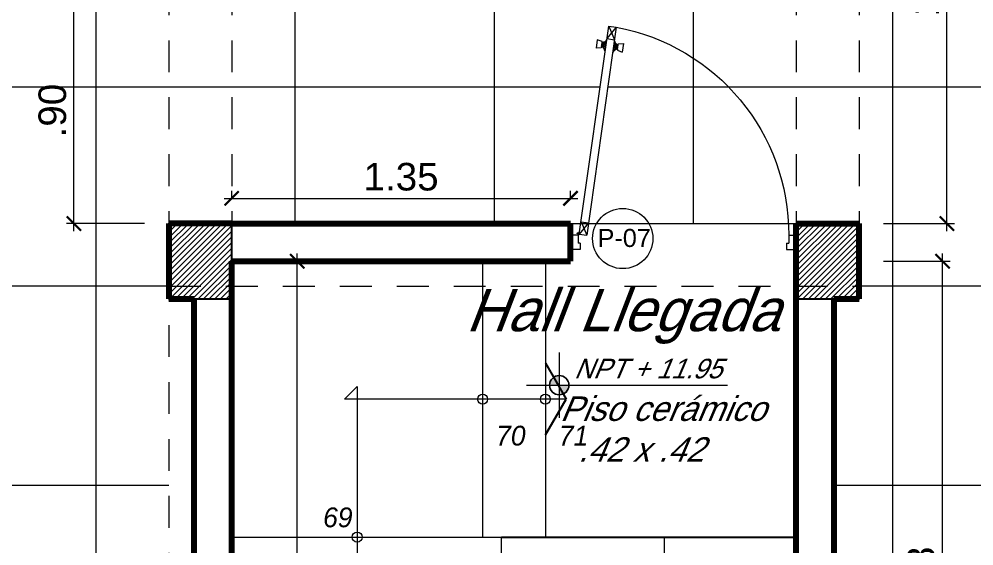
# Model space of a CAD drawing. Header units: millimetres. Extents: x 3790 to 7711, y 1449 to 3132.
# Drawn here: x 3907.255 to 3911.06, y 1467.7 to 1469.799 of the extents above; entities that cross this region are included whole.
import ezdxf

# ---------------------------------------------------------------- set-up
doc = ezdxf.new("R2010")
doc.units = ezdxf.units.MM
doc.header["$PDMODE"] = 3
doc.linetypes.add('HIDDEN', pattern=[9.525, 6.35, -3.175])
for name, color, linetype, lineweight in [('cotas', 7, 'Continuous', 5), ('PERSONA', 7, 'Continuous', 9), ('pluma 0.0', 33, 'Continuous', 0), ('pluma 0.5', 41, 'Continuous', 5), ('pluma 1', 1, 'Continuous', 9), ('pluma 2', 2, 'Continuous', 20), ('pluma 2.5', 30, 'Continuous', 25), ('pluma 8', 98, 'Continuous', 80), ('proyecciones', 32, 'HIDDEN', 9), ('PUERTAS', 33, 'Continuous', 9), ('TEXTO', 7, 'Continuous', 9), ('TEXTURAS', 35, 'Continuous', 5)]:
    doc.layers.add(name, color=color, linetype=linetype, lineweight=lineweight)
doc.styles.add('nombreambiente', font='stylu.ttf', dxfattribs={"oblique": 20})
doc.styles.get("Standard").update_dxf_attribs({"font": 'arial.ttf'})
doc.styles.add('TIMES', font='arial.ttf', dxfattribs={"height": 0.11})
doc.dimstyles.new('julio', dxfattribs={"dimtxt": 0.11, "dimasz": 0.057, "dimexe": 0.03, "dimexo": 0.097, "dimgap": 0.0295, "dimtad": 1, "dimzin": 4, "dimdsep": 46, "dimtxsty": 'TIMES', "dimblk": 'ARCHTICK', "dimcen": 0, "dimdle": 0.03, "dimclrd": 256, "dimclre": 256, "dimclrt": 256, "dimadec": 0, "dimazin": 0, "dimtfac": 1, "dimtix": 1, "dimtmove": 2, "dimatfit": 2, "dimldrblk": 'ARCHTICK', "dimfxl": 1, "dimtolj": 1, "dimtzin": 0, "dimlwd": 5, "dimlwe": 5, "dimarcsym": 0})
pattern_1 = [(0, (-67.5384, 1.8852), (0, 0.79375), []), (90, (-67.5384, 1.8852), (-0.79375, 5e-17), [])]

# ---------------------------------------------------------------- blocks, each defined once
blk = doc.blocks.new('eqwqewr')
at = {"layer": 'PUERTAS'}
for p, q in [((0.1178, 0.7625, 4483.175), (0.0879, 0.7582, 4483.175)), ((0.235, -0.0663, 4483.175), (0.1178, 0.7625, 4483.175)), ((0.0879, 0.7582, 4483.175), (0.2051, -0.0706, 4483.175)), ((0.0589, 0.6934, 4483.175), (0.0637, 0.6595, 4483.175)), ((0.0799, 0.6922, 4483.175), (0.0589, 0.6934, 4483.175)), ((0.0806, 0.6868, 4483.175), (0.0799, 0.6922, 4483.175)), ((0.084, 0.6873, 4483.175), (0.0806, 0.6868, 4483.175)), ((0.0828, 0.6718, 4483.175), (0.0806, 0.6868, 4483.175)), ((0.0871, 0.6898, 4483.175), (0.0837, 0.6893, 4483.175)), ((0.084, 0.6873, 4483.175), (0.0837, 0.6893, 4483.175)), ((0.0862, 0.6723, 4483.175), (0.084, 0.6873, 4483.175)), ((0.0902, 0.693, 4483.175), (0.0868, 0.6925, 4483.175)), ((0.0871, 0.6898, 4483.175), (0.0868, 0.6925, 4483.175)), ((0.0898, 0.6708, 4483.175), (0.0871, 0.6898, 4483.175)), ((0.0942, 0.704, 4483.175), (0.0902, 0.693, 4483.175)), ((0.0936, 0.6685, 4483.175), (0.0902, 0.693, 4483.175)), ((0.0955, 0.7042, 4483.175), (0.0942, 0.704, 4483.175)), ((0.1005, 0.6591, 4483.175), (0.0942, 0.704, 4483.175)), ((0.1248, 0.713, 4483.175), (0.0949, 0.7087, 4483.175)), ((0.1254, 0.7084, 4483.175), (0.1268, 0.7086, 4483.175)), ((0.1331, 0.6637, 4483.175), (0.1268, 0.7086, 4483.175)), ((0.1268, 0.7086, 4483.175), (0.1336, 0.6992, 4483.175)), ((0.1336, 0.6992, 4483.175), (0.137, 0.6996, 4483.175)), ((0.1371, 0.6747, 4483.175), (0.1336, 0.6992, 4483.175)), ((0.1374, 0.6969, 4483.175), (0.137, 0.6996, 4483.175)), ((0.1374, 0.6969, 4483.175), (0.1408, 0.6974, 4483.175)), ((0.1401, 0.6779, 4483.175), (0.1374, 0.6969, 4483.175)), ((0.1411, 0.6954, 4483.175), (0.1408, 0.6974, 4483.175)), ((0.1411, 0.6954, 4483.175), (0.1445, 0.6958, 4483.175)), ((0.1432, 0.6804, 4483.175), (0.1411, 0.6954, 4483.175)), ((0.1437, 0.7013, 4483.175), (0.1635, 0.7082, 4483.175)), ((0.1445, 0.6958, 4483.175), (0.1437, 0.7013, 4483.175)), ((0.1466, 0.6809, 4483.175), (0.1445, 0.6958, 4483.175)), ((0.1635, 0.7082, 4483.175), (0.1684, 0.6743, 4483.175)), ((0.0835, 0.6664, 4483.175), (0.0637, 0.6595, 4483.175)), ((0.0862, 0.6723, 4483.175), (0.0828, 0.6718, 4483.175)), ((0.0828, 0.6718, 4483.175), (0.0835, 0.6664, 4483.175)), ((0.0862, 0.6723, 4483.175), (0.0864, 0.6703, 4483.175)), ((0.0898, 0.6708, 4483.175), (0.0864, 0.6703, 4483.175)), ((0.0898, 0.6708, 4483.175), (0.0902, 0.6681, 4483.175)), ((0.0936, 0.6685, 4483.175), (0.0902, 0.6681, 4483.175)), ((0.1005, 0.6591, 4483.175), (0.0936, 0.6685, 4483.175)), ((0.0987, 0.6817, 4483.175), (0.0987, 0.6817, 4483.175)), ((0.0987, 0.6817, 4483.175), (0.0987, 0.6817, 4483.175)), ((0.1019, 0.6593, 4483.175), (0.1005, 0.6591, 4483.175)), ((0.1318, 0.6635, 4483.175), (0.1331, 0.6637, 4483.175)), ((0.1331, 0.6637, 4483.175), (0.1371, 0.6747, 4483.175)), ((0.1371, 0.6747, 4483.175), (0.1405, 0.6752, 4483.175)), ((0.1401, 0.6779, 4483.175), (0.1435, 0.6784, 4483.175)), ((0.1401, 0.6779, 4483.175), (0.1405, 0.6752, 4483.175)), ((0.1432, 0.6804, 4483.175), (0.1466, 0.6809, 4483.175)), ((0.1432, 0.6804, 4483.175), (0.1435, 0.6784, 4483.175)), ((0.1466, 0.6809, 4483.175), (0.1474, 0.6755, 4483.175)), ((0.1474, 0.6755, 4483.175), (0.1684, 0.6743, 4483.175)), ((0.228, -0.0168, 4483.175), (0.1981, -0.021, 4483.175)), ((-0.5995, -0.0707, 4483.175), (-0.6297, -0.0707, 4483.175)), ((-0.6297, -0.0707, 4483.175), (-0.6297, -0.1273, 4483.175)), ((-0.5995, -0.0707, 4483.175), (-0.5995, -0.1019, 4483.175)), ((0.235, -0.0663, 4483.175), (0.2051, -0.0706, 4483.175)), ((0.2401, -0.0707, 4483.175), (0.2401, -0.1019, 4483.175)), ((0.2401, -0.0707, 4483.175), (0.2703, -0.0707, 4483.175)), ((0.2401, -0.0707, 4483.175), (0.2401, -0.1019, 4483.175)), ((0.2703, -0.0707, 4483.175), (0.2703, -0.1273, 4483.175)), ((-0.5909, -0.1019, 4483.175), (-0.5995, -0.1019, 4483.175)), ((-0.5909, -0.1019, 4483.175), (-0.5909, -0.1273, 4483.175)), ((0.2315, -0.1019, 4483.175), (0.2401, -0.1019, 4483.175)), ((0.2315, -0.1019, 4483.175), (0.2315, -0.1273, 4483.175)), ((-0.5909, -0.1273, 4483.175), (-0.6297, -0.1273, 4483.175)), ((0.2315, -0.1273, 4483.175), (0.2703, -0.1273, 4483.175))]:
    blk.add_line(p, q, dxfattribs=at)
for radius in [0.00461, 0.000461]:
    blk.add_circle((0.2397, -0.0661, 4483.175), radius, dxfattribs=at)
at = {"layer": 'TEXTURAS', "linetype": 'Continuous', "extrusion": (-4.60854e-07, -6.59516e-08, 1)}
for p, q in [((0.1178, 0.7625, 4483.175), (0.0949, 0.7087, 4483.175)), ((0.0879, 0.7582, 4483.175), (0.1248, 0.713, 4483.175)), ((0.1981, -0.021, 4483.175), (0.235, -0.0663, 4483.175)), ((0.228, -0.0168, 4483.175), (0.2051, -0.0706, 4483.175))]:
    blk.add_line(p, q, dxfattribs=at)
at = {"layer": 'TEXTURAS'}
blk.add_arc((0.2406, -0.0678, 4483.175), 0.8401, 100.4752, 180.1986, dxfattribs=at)
blk = doc.blocks.new('iiuyu')
at = {"layer": 'pluma 1', "ltscale": 0.3}
h = blk.add_hatch(color=256, dxfattribs=at)
h.paths.add_polyline_path([(1118.6362, 393.0279, 0.414214), (1118.5977, 392.9893), (1118.6362, 392.9893)])
h.paths.add_polyline_path([(1118.6747, 392.9893), (1118.6362, 392.9893), (1118.6362, 392.9508, 0.414214)])
for p, q in [((1118.6362, 393.1195), (1118.6362, 392.8592)), ((1118.506, 392.9893), (1119.307, 392.9893))]:
    blk.add_line(p, q, dxfattribs=at)
blk.add_circle((1118.6362, 392.9893), 0.0385, dxfattribs=at)
for start, end in [(0, 180), (180, 0)]:
    blk.add_arc((1118.6362, 392.9893), 0.0385, start, end, dxfattribs=at)
blk = doc.blocks.new('_ArchTick')
at = {"color": 0, "linetype": 'ByBlock', "lineweight": 40, "const_width": 0.15}
blk.add_lwpolyline([(-0.5, -0.5), (0.5, 0.5)], dxfattribs=at)
blk = doc.blocks.new('*D649')
at = {"layer": 'cotas', "lineweight": 5, "transparency": 16777216}
for p, q in [((3910.6994, 1468.8346), (3910.9654, 1468.8346)), ((3910.9354, 1466.2296), (3910.9354, 1468.8646)), ((3910.8719, 1466.2596), (3910.9654, 1466.2596))]:
    blk.add_line(p, q, dxfattribs=at)
at = {"layer": 'Defpoints', "color": 0, "transparency": 16777216}
for p in [(3910.6024, 1468.8346), (3910.9354, 1468.8346), (3910.7749, 1466.2596)]:
    blk.add_point(p, dxfattribs=at)
at = {"layer": 'cotas', "lineweight": 5, "transparency": 16777216, "xscale": 0.057, "yscale": 0.057, "zscale": 0.057}
for p, rotation in [((3910.9354, 1468.8346), 90), ((3910.9354, 1466.2596), 270)]:
    blk.add_blockref('_ArchTick', p, dxfattribs=dict(at, rotation=rotation))
at = {"layer": 'cotas', "transparency": 16777216, "insert": (3910.8498, 1467.5471), "char_height": 0.11, "attachment_point": 5, "rotation": 90, "style": 'TIMES'}
blk.add_mtext('\\A1;2.58', dxfattribs=at)
blk = doc.blocks.new('*D636')
at = {"layer": 'cotas', "lineweight": 5, "transparency": 16777216}
for p, q in [((3907.4738, 1468.9546), (3907.4738, 1469.9146)), ((3907.7554, 1469.8846), (3907.4438, 1469.8846)), ((3907.7554, 1468.9846), (3907.4438, 1468.9846))]:
    blk.add_line(p, q, dxfattribs=at)
at = {"layer": 'Defpoints', "color": 0, "transparency": 16777216}
for p in [(3907.4738, 1469.8846), (3907.8524, 1469.8846), (3907.8524, 1468.9846)]:
    blk.add_point(p, dxfattribs=at)
at = {"layer": 'cotas', "lineweight": 5, "transparency": 16777216, "xscale": 0.057, "yscale": 0.057, "zscale": 0.057}
for p, rotation in [((3907.4738, 1469.8846), 90), ((3907.4738, 1468.9846), 270)]:
    blk.add_blockref('_ArchTick', p, dxfattribs=dict(at, rotation=rotation))
at = {"layer": 'cotas', "transparency": 16777216, "insert": (3907.3881, 1469.4346), "char_height": 0.11, "attachment_point": 5, "rotation": 90, "style": 'TIMES'}
blk.add_mtext('\\A1;.90', dxfattribs=at)
blk = doc.blocks.new('*D637')
at = {"layer": 'cotas', "lineweight": 5, "transparency": 16777216}
for p, q in [((3910.9524, 1468.9546), (3910.9524, 1470.9646)), ((3911.0494, 1470.9346), (3910.9824, 1470.9346)), ((3910.6994, 1468.9846), (3910.9824, 1468.9846))]:
    blk.add_line(p, q, dxfattribs=at)
at = {"layer": 'Defpoints', "color": 0, "transparency": 16777216}
for p in [(3910.9524, 1470.9346), (3910.9524, 1470.9346), (3910.6024, 1468.9846)]:
    blk.add_point(p, dxfattribs=at)
at = {"layer": 'cotas', "lineweight": 5, "transparency": 16777216, "xscale": 0.057, "yscale": 0.057, "zscale": 0.057}
for p, rotation in [((3910.9524, 1470.9346), 90), ((3910.9524, 1468.9846), 270)]:
    blk.add_blockref('_ArchTick', p, dxfattribs=dict(at, rotation=rotation))
at = {"layer": 'cotas', "transparency": 16777216, "insert": (3910.8667, 1469.9596), "char_height": 0.11, "attachment_point": 5, "rotation": 90, "style": 'TIMES'}
blk.add_mtext('\\A1;1.95', dxfattribs=at)
blk = doc.blocks.new('*D638')
at = {"layer": 'cotas', "lineweight": 5, "transparency": 16777216}
for p, q in [((3908.1024, 1469.0816), (3908.1024, 1469.1147)), ((3909.4524, 1469.0816), (3909.4524, 1469.1147)), ((3908.0724, 1469.0847), (3909.4824, 1469.0847))]:
    blk.add_line(p, q, dxfattribs=at)
at = {"layer": 'Defpoints', "color": 0, "transparency": 16777216}
for p in [(3909.4524, 1469.0847), (3908.1024, 1468.9846), (3909.4524, 1468.9846, 0)]:
    blk.add_point(p, dxfattribs=at)
at = {"layer": 'cotas', "lineweight": 5, "transparency": 16777216, "xscale": 0.057, "yscale": 0.057, "zscale": 0.057, "rotation": 180}
blk.add_blockref('_ArchTick', (3908.1024, 1469.0847), dxfattribs=at)
at = {"layer": 'cotas', "lineweight": 5, "transparency": 16777216, "xscale": 0.057, "yscale": 0.057, "zscale": 0.057}
blk.add_blockref('_ArchTick', (3909.4524, 1469.0847), dxfattribs=at)
at = {"layer": 'cotas', "transparency": 16777216, "insert": (3908.7774, 1469.1704), "char_height": 0.11, "attachment_point": 5, "style": 'TIMES'}
blk.add_mtext('\\A1;1.35', dxfattribs=at)
blk = doc.blocks.new('*D639')
at = {"layer": 'cotas', "lineweight": 5, "transparency": 16777216}
for p, q in [((3908.1994, 1468.8346), (3908.3937, 1468.8346)), ((3908.3637, 1465.3046), (3908.3637, 1468.8646)), ((3908.1994, 1465.3346), (3908.3937, 1465.3346))]:
    blk.add_line(p, q, dxfattribs=at)
at = {"layer": 'Defpoints', "color": 0, "transparency": 16777216}
for p in [(3908.1024, 1468.8346), (3908.3637, 1468.8346), (3908.1024, 1465.3346)]:
    blk.add_point(p, dxfattribs=at)
at = {"layer": 'cotas', "lineweight": 5, "transparency": 16777216, "xscale": 0.057, "yscale": 0.057, "zscale": 0.057}
for p, rotation in [((3908.3637, 1468.8346), 90), ((3908.3637, 1465.3346), 270)]:
    blk.add_blockref('_ArchTick', p, dxfattribs=dict(at, rotation=rotation))
at = {"layer": 'cotas', "transparency": 16777216, "insert": (3908.278, 1467.0846), "char_height": 0.11, "attachment_point": 5, "rotation": 90, "style": 'TIMES'}
blk.add_mtext('\\A1;3.50', dxfattribs=at)

msp = doc.modelspace()

# ---------------------------------------------------------------- hatches: boundary and pattern name
at = {"layer": 'TEXTURAS'}
h = msp.add_hatch(dxfattribs=at)
h.set_pattern_fill('NET', color=256, scale=0.25)
h.set_pattern_definition(pattern_1)
h.paths.add_polyline_path([(3901.7024, 1466.0846), (3901.7036, 1466.0846), (3904.7398, 1469.0966), (3902.4876, 1471.3846), (3901.7024, 1471.3846)])
h.paths.add_polyline_path([(3904.7024, 1472.1846), (3902.5524, 1472.1846), (3902.5524, 1471.3846), (3902.4876, 1471.3846), (3904.7398, 1469.0966), (3905.534, 1469.8846), (3904.7024, 1469.8846)])
h.paths.add_polyline_path([(3905.534, 1469.8846), (3904.7398, 1469.0966), (3907.7047, 1466.0846), (3907.8524, 1466.0846), (3907.8524, 1466.2846), (3907.8524, 1469.8846)])
h.paths.add_polyline_path([(3904.7398, 1469.0966), (3901.7036, 1466.0846), (3907.7047, 1466.0846)])
h.paths.add_polyline_path([(3907.8524, 1468.9846), (3908.1024, 1468.9846), (3908.1024, 1471.5846), (3908.0024, 1471.5846), (3908.0024, 1469.8846), (3907.8524, 1469.8846)])
h.paths.add_polyline_path([(3911.7354, 1470.9346), (3910.9524, 1470.9346), (3910.9524, 1471.7984), (3910.6024, 1472.1846), (3910.6024, 1471.9846), (3910.6024, 1471.5846), (3910.6024, 1468.9846), (3910.6024, 1468.6846), (3910.5024, 1468.6846), (3910.5024, 1466.4596), (3910.6375, 1466.4596), (3913.2059, 1469.3121)])
h.paths.add_polyline_path([(3913.2059, 1469.3121), (3910.6375, 1466.4596), (3911.3024, 1466.4596), (3911.5024, 1466.6596, -1), (3911.7702, 1466.6596, -1), (3911.5024, 1466.6596), (3911.3024, 1466.4596), (3915.7774, 1466.4596), (3915.7774, 1466.475)])
h.paths.add_polyline_path([(3915.7774, 1466.475), (3915.7774, 1471.734), (3915.3867, 1471.734), (3913.2059, 1469.3121)])
h.paths.add_polyline_path([(3912.5024, 1470.9346), (3911.7354, 1470.9346), (3913.2059, 1469.3121), (3915.7774, 1472.168), (3915.7774, 1472.1846), (3912.5024, 1472.1846)])
h.paths.add_polyline_path([(3915.7774, 1472.168), (3915.3867, 1471.734), (3915.7774, 1471.734)], flags=17)
h.paths.add_polyline_path([(3910.9639, 1467.3711), (3910.9639, 1467.7252), (3910.7372, 1467.7252), (3910.7372, 1467.3711)], flags=24)
h = msp.add_hatch(dxfattribs=at)
h.set_pattern_fill('NET', color=256, scale=0.25)
h.set_pattern_definition(pattern_1)
h.paths.add_polyline_path([(3910.3524, 1471.5846), (3908.1024, 1471.5846), (3908.1024, 1468.9846), (3909.4524, 1468.9846), (3909.4937, 1468.9846), (3909.5906, 1469.6696), (3909.5856, 1469.6833), (3909.5788, 1469.6842), (3909.5544, 1469.6829), (3909.5592, 1469.7168), (3909.5823, 1469.7087), (3909.5891, 1469.7077), (3909.5977, 1469.7195), (3909.605, 1469.7711), (3909.6349, 1469.7668, -0.346951), (3910.3211, 1468.9846), (3910.3524, 1468.9846)])
h.paths.add_polyline_path([(3908.8475, 1470.3887, -1), (3908.9245, 1470.3887, -1)], flags=16)
h.paths.add_polyline_path([(3910.6024, 1471.5846), (3910.3524, 1471.5846), (3910.3524, 1468.9846), (3910.6024, 1468.9846)])
h.paths.add_polyline_path([(3909.6349, 1469.7668), (3909.6276, 1469.7153), (3909.6326, 1469.7016), (3909.6394, 1469.7006), (3909.6638, 1469.702), (3909.659, 1469.6681), (3909.6359, 1469.6762), (3909.6291, 1469.6771), (3909.6205, 1469.6654), (3909.5242, 1468.9846), (3909.5567, 1468.9846, -0.577932), (3909.7647, 1468.9846), (3910.3211, 1468.9846, 0.346951)])
h.paths.add_polyline_path([(3909.5567, 1468.9846), (3909.7647, 1468.9846, 0.577932)], flags=17)
h = msp.add_hatch(dxfattribs=at)
h.set_pattern_fill('LINE', color=256, scale=0.005, angle=45)
h.set_pattern_definition([(45, (53.988948, -73.21544), (-0.01122532015, 0.01122532015), [])])
h.paths.add_polyline_path([(3908.1024, 1468.9846), (3907.8524, 1468.9846), (3907.8524, 1468.6846), (3908.1024, 1468.6846)])
h = msp.add_hatch(dxfattribs=at)
h.set_pattern_fill('LINE', color=256, scale=0.005, angle=45)
h.set_pattern_definition([(45, (56.488948, -73.21544), (-0.01122532015, 0.01122532015), [])])
h.paths.add_polyline_path([(3910.6024, 1468.9846), (3910.3524, 1468.9846), (3910.3524, 1468.6846), (3910.6024, 1468.6846)])

# ---------------------------------------------------------------- linework, layer by layer
at = {"layer": 'pluma 0.0'}
for p, q in [((3909.1024, 1468.8346), (3909.1024, 1467.7346)), ((3909.3524, 1468.8346), (3909.3524, 1467.7346))]:
    msp.add_line(p, q, dxfattribs=at)
at = {"layer": 'pluma 0.5'}
for p, q in [((3908.5524, 1468.2846), (3908.6024, 1468.3346)), ((3908.6024, 1468.3346), (3908.6024, 1465.8596)), ((3909.4349, 1468.2846), (3908.5524, 1468.2846)), ((3909.8274, 1465.8596), (3909.8274, 1467.7346))]:
    msp.add_line(p, q, dxfattribs=at)
msp.add_lwpolyline([(3908.1024, 1467.7346), (3909.1774, 1467.7346)], dxfattribs=at)
at = {"layer": 'pluma 1'}
for centre, radius in [((3909.6607, 1468.9246), 0.12), ((3909.1024, 1468.2846), 0.02), ((3909.3524, 1468.2846), 0.02), ((3908.6024, 1467.7346), 0.02)]:
    msp.add_circle(centre, radius, dxfattribs=at)
at = {"layer": 'pluma 2'}
msp.add_line((3909.1774, 1466.4846), (3909.1774, 1467.7346), dxfattribs=at)
at = {"layer": 'pluma 2.5'}
for p, q in [((3909.3524, 1468.4274), (3909.4349, 1468.2846)), ((3909.3524, 1468.1417), (3909.4349, 1468.2846)), ((3909.1774, 1467.7346), (3910.3524, 1467.7346))]:
    msp.add_line(p, q, dxfattribs=at)
for points in [[(3907.8524, 1468.6846), (3908.1024, 1468.6846), (3908.1024, 1468.9846), (3907.8524, 1468.9846)], [(3910.3524, 1468.6846), (3910.6024, 1468.6846), (3910.6024, 1468.9846), (3910.3524, 1468.9846)]]:
    msp.add_lwpolyline(points, close=True, dxfattribs=at)
msp.add_lwpolyline([(3909.3524, 1467.7346), (3910.3524, 1467.7346)], dxfattribs=at)
at = {"layer": 'pluma 8'}
for p, q in [((3908.1024, 1468.9846), (3907.8524, 1468.9846)), ((3907.8524, 1468.9846), (3907.8524, 1468.6846)), ((3908.1024, 1468.9846), (3909.4524, 1468.9846)), ((3909.4524, 1468.8346), (3909.4524, 1468.9846)), ((3910.3524, 1465.3346), (3910.3524, 1468.9846)), ((3910.3524, 1468.9846), (3910.6024, 1468.9846)), ((3910.6024, 1468.6846), (3910.6024, 1468.9846)), ((3908.1024, 1468.8346), (3909.4524, 1468.8346)), ((3908.1024, 1465.3346), (3908.1024, 1468.8346)), ((3907.8524, 1468.6846), (3907.9524, 1468.6846)), ((3907.9524, 1466.2846), (3907.9524, 1468.6846)), ((3910.5024, 1468.6846), (3910.5024, 1465.3346)), ((3910.5024, 1468.6846), (3910.6024, 1468.6846))]:
    msp.add_line(p, q, dxfattribs=at)
at = {"layer": 'proyecciones', "linetype": 'HIDDEN', "ltscale": 0.02}
for p, q in [((3907.8524, 1471.9846), (3907.8524, 1468.9846)), ((3907.8524, 1471.9846), (3907.8524, 1466.2846)), ((3908.1024, 1471.9846), (3908.1024, 1466.2846)), ((3910.3524, 1471.9846), (3910.3524, 1466.2846)), ((3910.6024, 1471.9846), (3910.6024, 1468.9846)), ((3907.8524, 1468.7346), (3910.6024, 1468.7346))]:
    msp.add_line(p, q, dxfattribs=at)
at = {"layer": 'TEXTURAS'}
msp.add_line((3909.4524, 1468.9846), (3910.3524, 1468.9846), dxfattribs=at)

# ---------------------------------------------------------------- block references
at = {"layer": 'pluma 1', "linetype": 'Continuous'}
msp.add_blockref('iiuyu', (2790.7714, 1075.3508), dxfattribs=at)
at = {"layer": 'PUERTAS', "xscale": -1}
msp.add_blockref('eqwqewr', (3909.7227, 1469.0086, -4483.175), dxfattribs=at)

# ---------------------------------------------------------------- texts
at = {"layer": 'PERSONA', "linetype": 'Continuous', "insert": (3909.5604, 1468.963), "char_height": 0.072, "width": 1.154549, "attachment_point": 1}
msp.add_mtext('P-07', dxfattribs=at)
at = {"layer": 'TEXTO', "attachment_point": 1, "style": 'nombreambiente'}
for s, insert, char_height, width in [('{\\Q21;Hall Llegada}', (3909.0346, 1468.7233), 0.168, 1.67738), ('{\\Q23;NPT + 11.95}', (3909.4659, 1468.4454), 0.078, 0.949042), ('{\\Q23; Piso cerámico    \\P   .42 x .42\\P   }', (3909.3735, 1468.2952), 0.0975, 1.795972)]:
    msp.add_mtext(s, dxfattribs=dict(at, insert=insert, char_height=char_height, width=width))
at = {"layer": 'TEXTO', "char_height": 0.078848, "width": 0.080432, "attachment_point": 3}
for s, insert in [('{\\fStylus BT|b0|i1|c0|p34;\\C0;70}', (3909.2735, 1468.1784)), ('{\\fStylus BT|b0|i1|c0|p34;\\C0;71}', (3909.5235, 1468.1784)), ('{\\fStylus BT|b0|i1|c0|p34;\\C0;69}', (3908.584, 1467.8527))]:
    msp.add_mtext(s, dxfattribs=dict(at, insert=insert))

# ---------------------------------------------------------------- dimensions: what is measured, and where the dimension line sits
at = {"layer": 'cotas'}
for base, p1, p2, picture, middle in [((3910.9524, 1470.9346), (3910.6024, 1468.9846), (3910.9524, 1470.9346), '*D637', (3910.8667, 1469.9596)), ((3907.4738, 1469.8846), (3907.8524, 1468.9846), (3907.8524, 1469.8846), '*D636', (3907.3881, 1469.4346)), ((3908.3637, 1468.8346), (3908.1024, 1465.3346), (3908.1024, 1468.8346), '*D639', (3908.278, 1467.0846)), ((3910.9354427848, 1468.8345546046), (3910.7748757595, 1466.2595546046), (3910.6024037863, 1468.8345546046), '*D649', (3910.8497797561, 1467.5470546046))]:
    dim = msp.add_linear_dim(base=base, p1=p1, p2=p2, angle=90, dimstyle='julio', dxfattribs=at)
    dim.commit()
    dim.dimension.update_dxf_attribs({"geometry": picture, "text_midpoint": middle})
dim = msp.add_linear_dim(base=(3909.4524, 1469.0847), p1=(3908.1024, 1468.9846), p2=(3909.4524, 1468.9846, 0), dimstyle='julio', dxfattribs=at)
dim.commit()
dim.dimension.update_dxf_attribs({"geometry": '*D638', "text_midpoint": (3908.7774, 1469.1704)})

doc.saveas('drawing.dxf')
